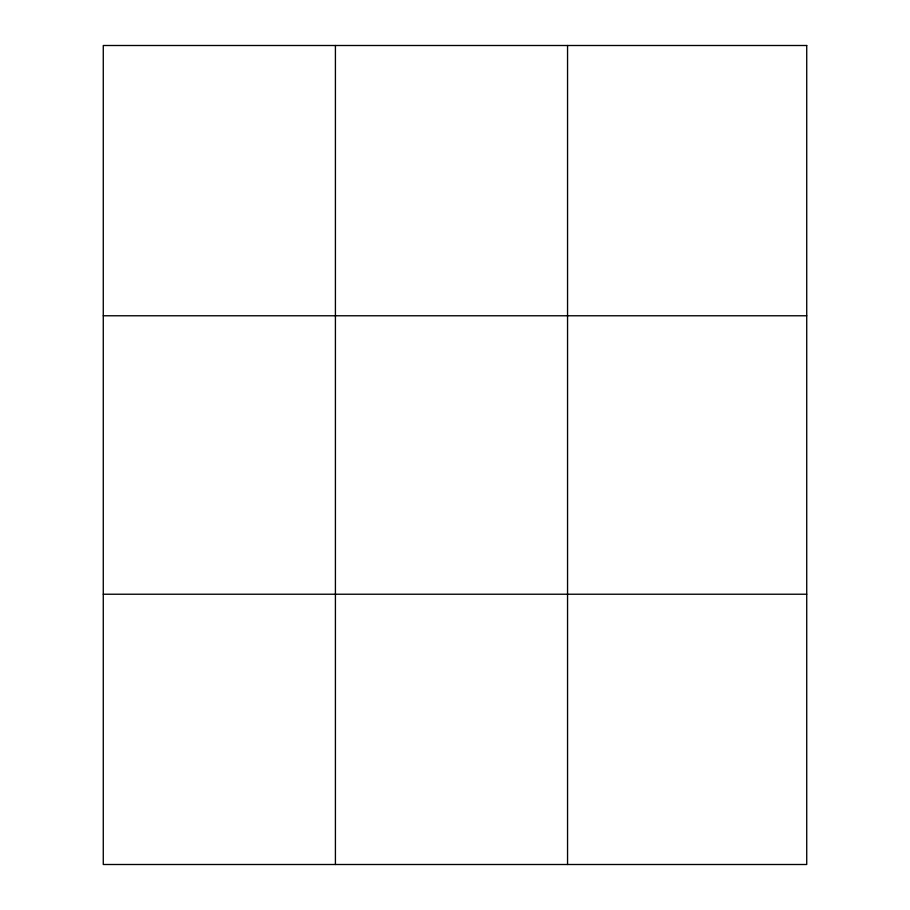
<?xml version="1.0" encoding="UTF-8"?>
<svg xmlns="http://www.w3.org/2000/svg" width="910" height="910" viewBox="0 0 910 910"><rect width="100%" height="100%" fill="white"/><g stroke="black" fill="none" stroke-linecap="round" stroke-linejoin="round"><path stroke-width="1.36" d="M335.415 864.5L335.415 45.5M567.556 864.5L567.556 45.5M103.274 315.77L806.726 315.77M103.274 594.23L806.726 594.23M806.726 45.5L806.726 864.5L103.274 864.5L103.274 45.5L806.726 45.5"/></g></svg>
